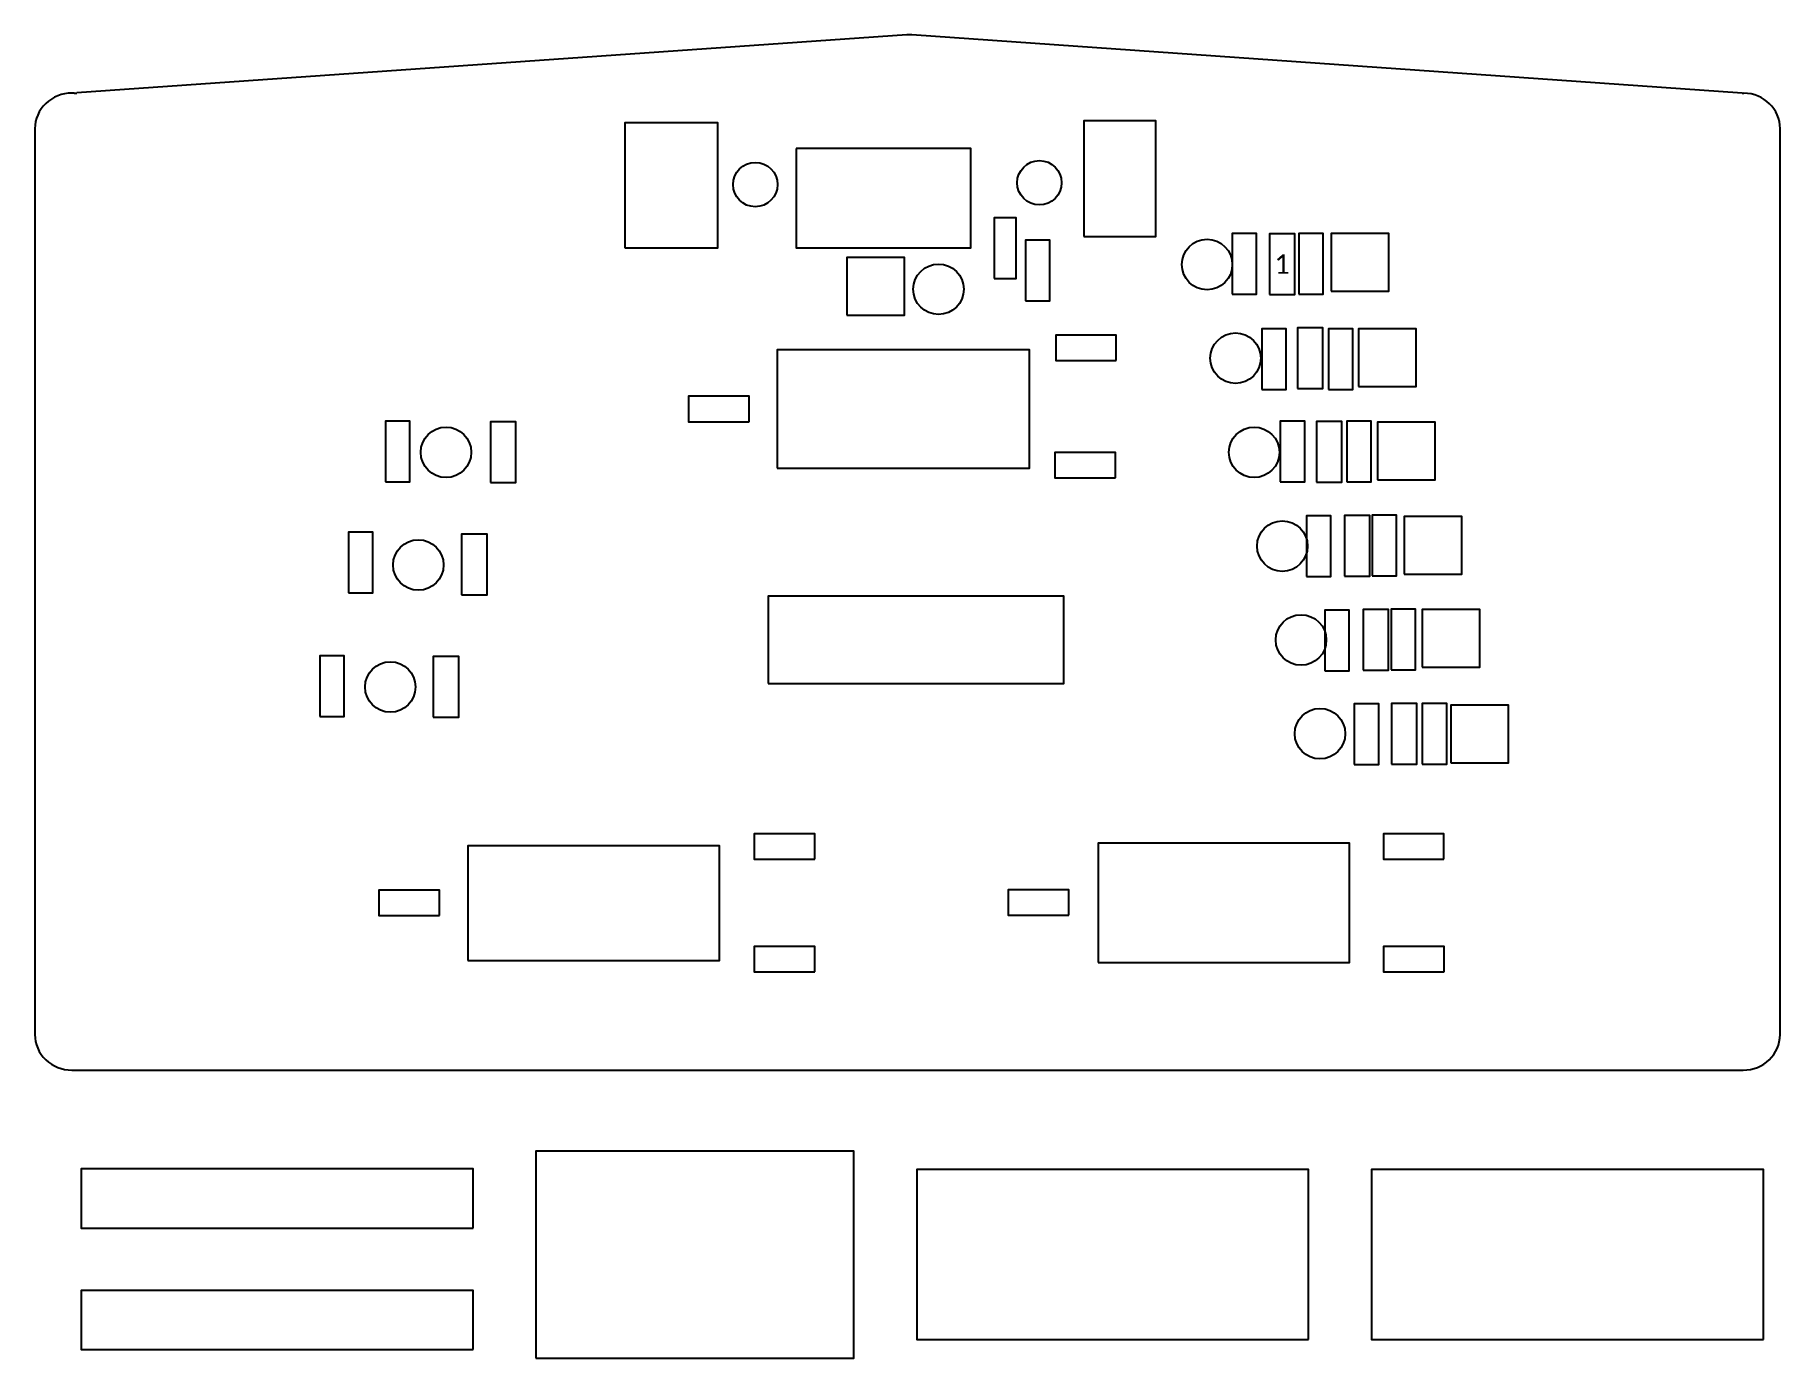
# Model space of a CAD drawing. Extents: x 1 to 237, y 1 to 180.
import ezdxf

# ---------------------------------------------------------------- set-up
doc = ezdxf.new("R2010")
doc.units = 0
doc.header["$MEASUREMENT"] = 0
doc.layers.get('0').update_dxf_attribs({"linetype": 'CONTINUOUS'})
doc.styles.get("Standard").update_dxf_attribs({"font": 'txt.shx'})

msp = doc.modelspace()

# ---------------------------------------------------------------- linework, layer by layer
at = {"color": 7, "linetype": 'CONTINUOUS'}
for p, q in [((119.23, 179.7), (7.01, 171.86)), ((232.19, 171.85), (119.93, 179.7)), ((6.66, 171.84), (6.33, 171.84)), ((1.33, 167.04), (1.33, 44.53)), ((237.33, 44.53), (237.33, 167.04)), ((6.33, 39.72), (232.33, 39.72))]:
    msp.add_line(p, q, dxfattribs=at)
for points in [[(81.1, 150.94), (93.7, 150.94), (93.7, 167.84), (81.1, 167.84)], [(143.17, 152.45), (152.92, 152.45), (152.92, 168.08), (143.17, 168.08)], [(104.3, 164.37), (104.3, 150.94), (127.9, 150.94), (127.9, 164.37)], [(131.05, 146.77), (134.05, 146.77), (134.05, 154.97), (131.05, 154.97)], [(135.29, 143.76), (138.59, 143.76), (138.59, 151.96), (135.29, 151.96)], [(163.25, 144.67), (166.55, 144.67), (166.55, 152.87), (163.25, 152.87)], [(168.27, 144.63), (171.71, 144.63), (171.71, 152.83), (168.27, 152.83)], [(172.25, 144.67), (175.55, 144.67), (175.55, 152.87), (172.25, 152.87)], [(176.61, 145.07), (184.41, 145.07), (184.41, 152.87), (176.61, 152.87)], [(111.11, 141.81), (118.91, 141.81), (118.91, 149.61), (111.11, 149.61)], [(167.25, 131.77), (170.55, 131.77), (170.55, 139.97), (167.25, 139.97)], [(172.05, 131.9), (175.49, 131.9), (175.49, 140.1), (172.05, 140.1)], [(176.25, 131.77), (179.55, 131.77), (179.55, 139.97), (176.25, 139.97)], [(180.32, 132.15), (188.12, 132.15), (188.12, 139.95), (180.32, 139.95)], [(101.72, 121.11), (135.85, 121.11), (135.85, 137.12), (101.72, 137.12)], [(147.57, 135.67), (147.57, 139.11), (139.37, 139.11), (139.37, 135.67)], [(97.93, 127.41), (97.93, 130.85), (89.73, 130.85), (89.73, 127.41)], [(48.75, 119.27), (52.05, 119.27), (52.05, 127.47), (48.75, 127.47)], [(169.75, 119.27), (173.05, 119.27), (173.05, 127.47), (169.75, 127.47)], [(178.75, 119.27), (182.05, 119.27), (182.05, 127.47), (178.75, 127.47)], [(62.94, 119.17), (66.37, 119.17), (66.37, 127.37), (62.94, 127.37)], [(174.64, 119.23), (178.07, 119.23), (178.07, 127.43), (174.64, 127.43)], [(182.91, 119.56), (190.71, 119.56), (190.71, 127.36), (182.91, 127.36)], [(147.45, 119.8), (147.45, 123.24), (139.25, 123.24), (139.25, 119.8)], [(173.3, 106.5), (176.6, 106.5), (176.6, 114.7), (173.3, 114.7)], [(178.42, 106.53), (181.86, 106.53), (181.86, 114.73), (178.42, 114.73)], [(182.16, 106.56), (185.46, 106.56), (185.46, 114.76), (182.16, 114.76)], [(186.5, 106.79), (194.3, 106.79), (194.3, 114.59), (186.5, 114.59)], [(43.75, 104.27), (47.05, 104.27), (47.05, 112.47), (43.75, 112.47)], [(59.03, 103.99), (62.47, 103.99), (62.47, 112.19), (59.03, 112.19)], [(100.48, 92), (140.48, 92), (140.48, 103.81), (100.48, 103.81)], [(175.75, 93.74), (179.05, 93.74), (179.05, 101.94), (175.75, 101.94)], [(180.94, 93.81), (184.38, 93.81), (184.38, 102.01), (180.94, 102.01)], [(184.75, 93.84), (188.05, 93.84), (188.05, 102.04), (184.75, 102.04)], [(188.91, 94.2), (196.71, 94.2), (196.71, 102), (188.91, 102)], [(39.85, 87.57), (43.15, 87.57), (43.15, 95.77), (39.85, 95.77)], [(55.2, 87.47), (58.64, 87.47), (58.64, 95.67), (55.2, 95.67)], [(179.75, 81.05), (183.05, 81.05), (183.05, 89.25), (179.75, 89.25)], [(184.79, 81.1), (188.23, 81.1), (188.23, 89.3), (184.79, 89.3)], [(188.95, 81.1), (192.25, 81.1), (192.25, 89.3), (188.95, 89.3)], [(192.82, 81.29), (200.62, 81.29), (200.62, 89.09), (192.82, 89.09)], [(106.81, 68.26), (106.81, 71.7), (98.61, 71.7), (98.61, 68.26)], [(191.88, 68.26), (191.88, 71.7), (183.68, 71.7), (183.68, 68.26)], [(59.9, 54.57), (93.9, 54.57), (93.9, 70.07), (59.9, 70.07)], [(145.1, 54.29), (179.1, 54.29), (179.1, 70.44), (145.1, 70.44)], [(56.05, 60.64), (56.05, 64.08), (47.85, 64.08), (47.85, 60.64)], [(141.13, 60.67), (141.13, 64.1), (132.93, 64.1), (132.93, 60.67)], [(106.82, 53.01), (106.82, 56.45), (98.62, 56.45), (98.62, 53.01)], [(191.89, 53.01), (191.89, 56.44), (183.69, 56.44), (183.69, 53.01)], [(69.08, 0.79), (112.08, 0.79), (112.08, 28.79), (69.08, 28.79)], [(60.58, 18.37), (60.58, 26.37), (7.58, 26.37), (7.58, 18.37)], [(173.58, 3.29), (173.58, 26.29), (120.58, 26.29), (120.58, 3.29)], [(235.08, 3.29), (235.08, 26.29), (182.08, 26.29), (182.08, 3.29)], [(60.58, 1.94), (60.58, 9.94), (7.58, 9.94), (7.58, 1.94)]]:
    msp.add_lwpolyline(points, close=True, dxfattribs=at)
for points in [[(95.75, 159.47, -1), (101.75, 159.47, -1)], [(134.17, 159.72, -1), (140.17, 159.72, -1)], [(156.43, 148.66, -1), (163.26, 148.66, -1)], [(120.12, 145.32, -1), (126.94, 145.32, -1)], [(160.28, 136, -1), (167.1, 136, -1)], [(53.52, 123.27, -1), (60.34, 123.27, -1)], [(162.8, 123.27, -1), (169.62, 123.27, -1)], [(166.6, 110.59, -1), (173.43, 110.59, -1)], [(49.77, 108.04, -1), (56.6, 108.04, -1)], [(169.14, 97.9, -1), (175.97, 97.9, -1)], [(45.98, 91.54, -1), (52.8, 91.54, -1)], [(171.7, 85.22, -1), (178.53, 85.22, -1)]]:
    msp.add_lwpolyline(points, format="xyb", close=True, dxfattribs=at)
for centre, start, end in [((119.58, 174.71), 86.0026, 93.9974), ((6.66, 176.84), 269.9999, 273.9974), ((232.54, 176.84), 266.0026, 268.8569)]:
    msp.add_arc(centre, 5, start, end, dxfattribs=at)
for centre, start_param, end_param in [((6.33, 167.04), -4.71239, -3.141592), ((232.33, 167.04), 0.000003, 1.550033), ((6.33, 44.53), -3.141593, -1.570796), ((232.33, 44.53), -1.570796, 0)]:
    msp.add_ellipse(centre, major_axis=(5, 0), ratio=0.960879, start_param=start_param, end_param=end_param, dxfattribs=at)

# ---------------------------------------------------------------- texts
at = {"insert": (169.99, 148.73), "char_height": 2.6458, "width": 3.4357, "attachment_point": 5}
msp.add_mtext('\\C7;\\fCalibri|b0|i0|;\\H2.6458414077759;1', dxfattribs=at)

doc.saveas('drawing.dxf')
